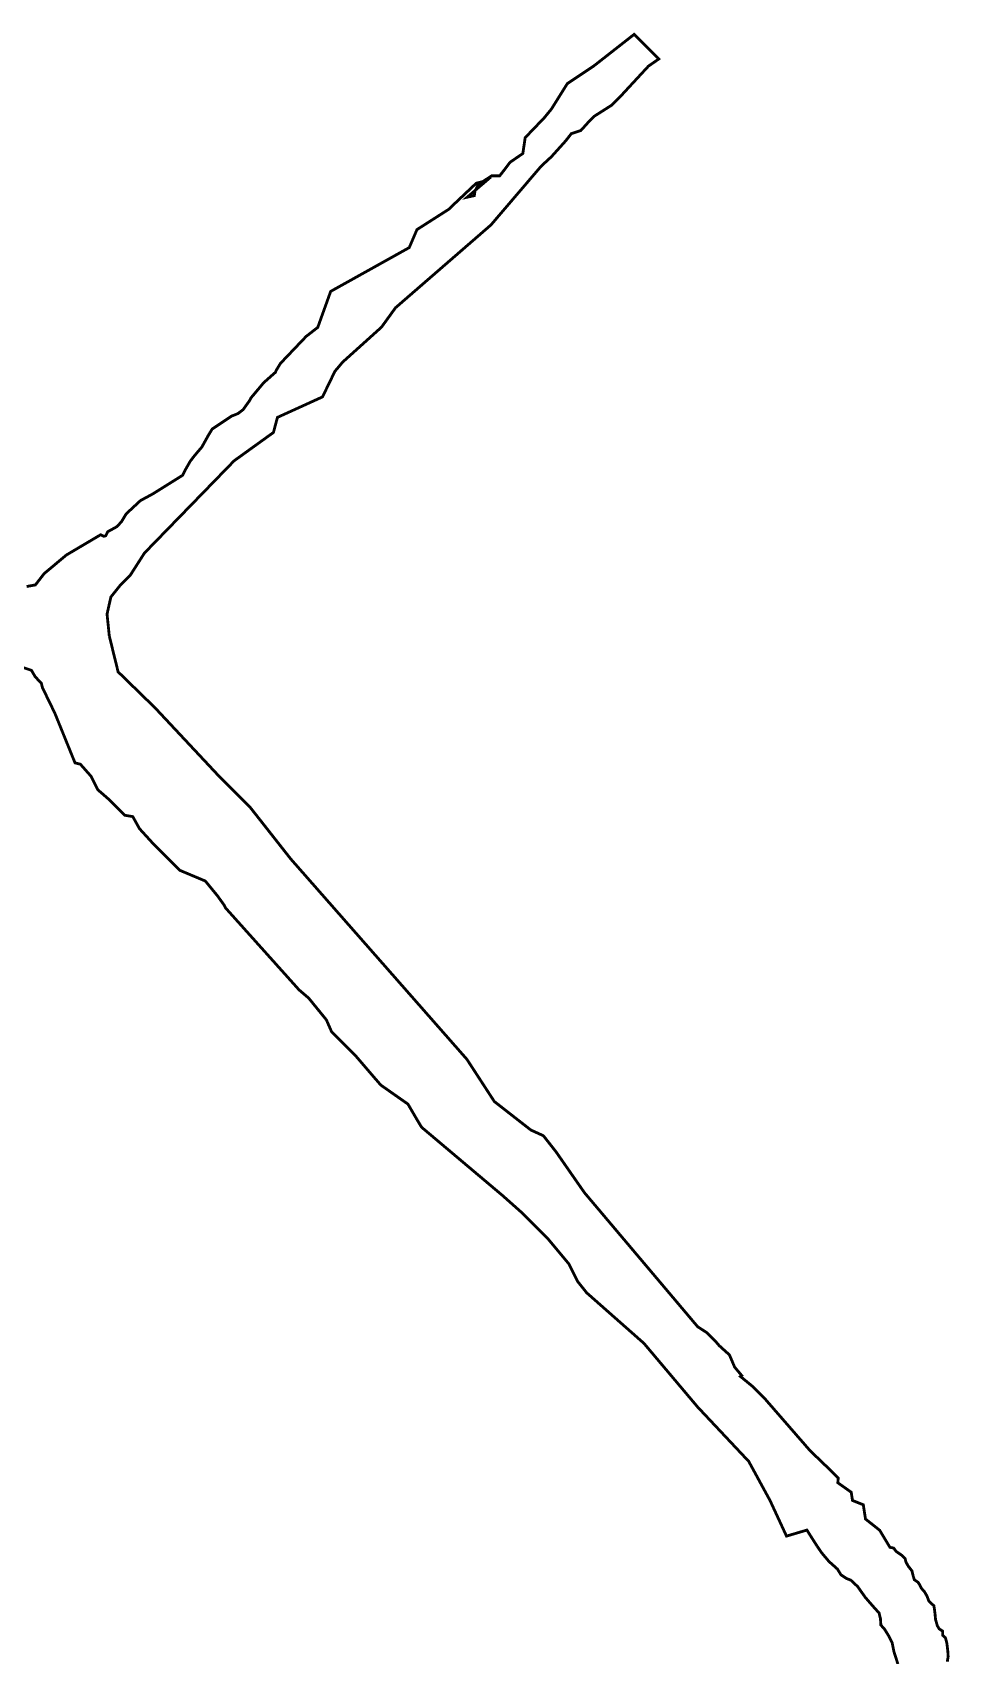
# Model space of a CAD drawing. Header units: inches. Extents: x 501854 to 503583, y 4345579 to 4347155.
# Drawn here: x 502890.1 to 503052.6, y 4346497.3 to 4346784.7 of the extents above; entities that cross this region are included whole.
import ezdxf

# ---------------------------------------------------------------- set-up
doc = ezdxf.new("R2010")
doc.units = ezdxf.units.IN
doc.header["$MEASUREMENT"] = 0
doc.layers.add('cp_limite laguna_linea', color=124, linetype='Continuous', lineweight=13)

msp = doc.modelspace()

# ---------------------------------------------------------------- linework, layer by layer
at = {"layer": 'cp_limite laguna_linea', "lineweight": 18, "const_width": 0.5}
for points in [[(502903.75, 4346677.84), (502903.35, 4346681.72), (502904.03, 4346684.74), (502905.03, 4346685.99), (502905.6, 4346686.71), (502907.46, 4346688.59), (502909.98, 4346692.53), (502922.12, 4346705.01), (502925.85, 4346708.85), (502929.18, 4346711.25), (502930.67, 4346712.32), (502932.82, 4346713.87), (502933.53, 4346716.54), (502941.51, 4346720.17), (502943.71, 4346724.7), (502945.09, 4346726.34), (502951.96, 4346732.52), (502954.44, 4346735.95), (502971.34, 4346750.61), (502980.23, 4346761.01), (502982.06, 4346762.7), (502984.59, 4346765.51), (502985.58, 4346766.78), (502987.27, 4346767.34), (502988.54, 4346768.74), (502989.66, 4346769.87), (502992.76, 4346771.84), (502994.17, 4346773.25), (502999.24, 4346778.73), (503001.07, 4346780), (502996.71, 4346784.36), (502989.52, 4346778.73), (502984.87, 4346775.64), (502982.06, 4346771.14), (502980.79, 4346769.59), (502977.41, 4346766.07), (502976.99, 4346763.26), (502974.73, 4346761.71), (502973.89, 4346760.59), (502972.9, 4346759.32), (502971.49, 4346759.32), (502969.1, 4346757.77), (502968.53, 4346756.65), (502968.39, 4346755.8), (502967.13, 4346755.52), (502970.56, 4346758.45), (502968.73, 4346757.99), (502964.63, 4346754.12), (502963.94, 4346753.43), (502958.24, 4346749.79), (502956.87, 4346746.6), (502942.96, 4346738.85), (502940.67, 4346732.48), (502938.62, 4346730.88), (502934.06, 4346726.1), (502933.37, 4346724.96), (502933.15, 4346724.5), (502931.09, 4346722.68), (502928.81, 4346719.95), (502928.58, 4346719.49), (502927.44, 4346717.9), (502926.53, 4346717.21), (502925.39, 4346716.76), (502921.97, 4346714.48), (502921.28, 4346713.34), (502920.14, 4346711.29), (502918.78, 4346709.69), (502918.09, 4346708.78), (502917.18, 4346707.19), (502916.72, 4346706.28), (502911.43, 4346702.98), (502909.27, 4346701.81), (502906.74, 4346699.46), (502905.93, 4346698.11), (502905.12, 4346697.21), (502903.49, 4346696.31), (502903.13, 4346695.59), (502902.77, 4346695.5), (502902.23, 4346695.77), (502896.14, 4346692.17), (502892.21, 4346688.88), (502890.66, 4346686.88), (502889.11, 4346686.6)], [(503041.3, 4346517.66), (503040.19, 4346519.51), (503037.68, 4346521.5), (503037.29, 4346524.02), (503035.38, 4346524.78), (503035.15, 4346526.24), (503032.78, 4346527.92), (503032.85, 4346528.76), (503031.63, 4346529.98), (503029.56, 4346531.97), (503027.88, 4346533.58), (503019.81, 4346542.85), (503017.71, 4346544.95), (503015.53, 4346546.74), (503015.76, 4346546.9), (503014.51, 4346548.38), (503013.58, 4346550.56), (503011.78, 4346552.19), (503011.16, 4346552.9), (503009.52, 4346554.53), (503007.96, 4346555.54), (502987.9, 4346579.28), (502982.85, 4346586.54), (502980.63, 4346589.36), (502978.41, 4346590.37), (502971.94, 4346595.42), (502967.09, 4346602.88), (502935.88, 4346638.37), (502928.73, 4346647.46), (502923.52, 4346652.65), (502911.87, 4346665.1), (502905.31, 4346671.49), (502903.75, 4346677.84)], [(502888.58, 4346672.22), (502889.96, 4346671.76), (502890.61, 4346670.65), (502891.72, 4346669.45), (502891.9, 4346668.71), (502894.11, 4346664.16), (502897.68, 4346655.37), (502898.63, 4346655.13), (502900.53, 4346652.99), (502901.72, 4346650.61), (502903.63, 4346648.95), (502906.48, 4346646.1), (502907.91, 4346645.86), (502909.1, 4346643.72), (502911.48, 4346641.11), (502916.24, 4346636.35), (502920.76, 4346634.45), (502922.91, 4346631.83), (502924.1, 4346630.17), (502924.33, 4346629.7), (502937.37, 4346615.17), (502939.06, 4346613.73), (502942.19, 4346609.88), (502943.15, 4346607.71), (502947.49, 4346603.38), (502950.38, 4346600.01), (502951.83, 4346598.33), (502956.64, 4346594.96), (502958.33, 4346592.07), (502959.05, 4346590.87), (502973.47, 4346578.71), (502976.98, 4346575.59), (502981.27, 4346571.31), (502985.17, 4346566.63), (502986.73, 4346563.51), (502988.29, 4346561.56), (502998.44, 4346552.6), (503007.94, 4346541.34), (503017, 4346531.7), (503020.79, 4346524.74), (503023.69, 4346518.47), (503027.3, 4346519.54), (503029.06, 4346516.77)], [(503041.3, 4346517.66), (503041.52, 4346517.29), (503042, 4346516.5), (503042.68, 4346516.34), (503043.11, 4346515.76), (503044.11, 4346515.07), (503044.7, 4346514.49), (503044.85, 4346513.85), (503045.28, 4346513.11), (503045.91, 4346512.32), (503046.12, 4346511.42), (503046.34, 4346510.73), (503046.97, 4346510.31), (503047.29, 4346509.83), (503047.61, 4346509.2), (503048.13, 4346508.61), (503048.56, 4346507.87), (503048.88, 4346507.03), (503049.3, 4346506.55), (503049.78, 4346506.18), (503049.88, 4346505.6), (503049.99, 4346504.75), (503050.09, 4346503.69), (503050.41, 4346502.58), (503050.73, 4346502.05), (503051.36, 4346501.63), (503051.36, 4346500.89), (503051.84, 4346500.47), (503052.1, 4346499.46), (503052.26, 4346498.08), (503052.32, 4346497.13), (503052.16, 4346496.23)]]:
    msp.add_lwpolyline(points, dxfattribs=at)
at = {"layer": 'cp_limite laguna_linea', "lineweight": 18}
msp.add_lwpolyline([(503043.42, 4346495.81, 0.5, 0.5, 0), (503043.02, 4346497.08, 0.5, 0.5, 0), (503042.71, 4346498.04, 0.5, 0.5, 0), (503042.39, 4346499.62, 0.5, 0.5, 0), (503041.83, 4346500.74, 0.5, 0.5, 0), (503041.04, 4346502.01, 0.5, 0.5, 0), (503040.4, 4346502.72, 0.5, 0.5, 0), (503040.33, 4346503.83, 0.5, 0.5, 0), (503040.09, 4346504.86, 0.5, 0.5, 0), (503039.21, 4346505.82, 0.5, 0.5, 0), (503037.63, 4346507.64, 0.5, 0.5, 0), (503036.28, 4346509.55, 0.5, 0.5, 0), (503035.09, 4346510.66, 0.5, 0.5, 0), (503034.29, 4346510.98, 0.5, 0.5, 0), (503033.34, 4346511.61, 0.5, 0.5, 0), (503032.71, 4346512.64, 0.5, 0.5, 0), (503031.2, 4346513.99, 0.5, 0.5, 0), (503029.93, 4346515.5, 0.5, 0.5, 0), (503029.06, 4346516.77, 0, 0, 0)], format="xyseb", dxfattribs=at)

doc.saveas('drawing.dxf')
